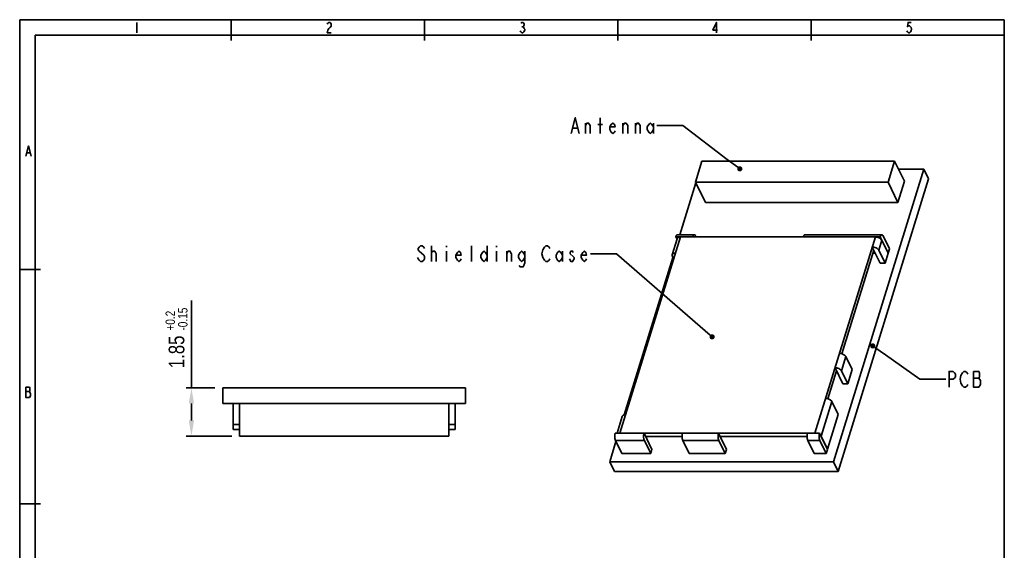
# Model space of a CAD drawing. Extents: x 0 to 189, y 4 to 276.
# Drawn here: x 0 to 188.5, y 173.8 to 275.6 of the extents above; entities that cross this region are included whole.
import ezdxf

# ---------------------------------------------------------------- set-up
doc = ezdxf.new("R2010")
doc.units = 0
doc.header["$LTSCALE"] = 19.36
doc.header["$PDMODE"] = 3
doc.header["$PDSIZE"] = 8
doc.layers.get('0').update_dxf_attribs({"linetype": 'CONTINUOUS'})
doc.layers.get('DEFPOINTS').update_dxf_attribs({"linetype": 'CONTINUOUS'})
doc.styles.get("Standard").update_dxf_attribs({"font": 'txt', "width": 0.8})
doc.dimstyles.get("Standard").update_dxf_attribs({"dimtxt": 3, "dimasz": 3, "dimexe": 2.5, "dimexo": 0.5, "dimtad": 1, "dimblk": '_FILLED', "dimblk1": '_FILLED', "dimblk2": '_FILLED', "dimcen": 0.09, "dimazin": 3, "dimtp": 0.01, "dimtm": 0.01, "dimtfac": 1, "dimtofl": 0, "dimtmove": 0, "dimatfit": 3})

# ---------------------------------------------------------------- blocks, each defined once
blk = doc.blocks.new('_DOT')
at = {"color": 0, "linetype": 'BYBLOCK'}
blk.add_line((-0.167, 0), (-1, 0), dxfattribs=at)
at = {"color": 0, "linetype": 'BYBLOCK', "const_width": 0.167}
blk.add_lwpolyline([(-0.083, 0, 1), (0.083, 0, 1)], format="xyb", close=True, dxfattribs=at)
blk = doc.blocks.new('*U25')
at = {"color": 7, "linetype": 'CONTINUOUS'}
blk.add_lwpolyline([(135.5, 248.81), (126.98, 255.27), (121.98, 255.27)], dxfattribs=at)
at = {"color": 7, "linetype": 'CONTINUOUS', "xscale": 3, "yscale": 3, "zscale": 3, "rotation": 322.8666769131}
blk.add_blockref('_DOT', (137.89, 247), dxfattribs=at)
blk = doc.blocks.new('*U26')
at = {"color": 7, "linetype": 'CONTINUOUS'}
blk.add_lwpolyline([(130.33, 216.81), (114.31, 230.75), (109.31, 230.75)], dxfattribs=at)
at = {"color": 7, "linetype": 'CONTINUOUS', "xscale": 3, "yscale": 3, "zscale": 3, "rotation": 318.9728873132841}
blk.add_blockref('_DOT', (132.59, 214.84), dxfattribs=at)
blk = doc.blocks.new('*U27')
at = {"color": 7, "linetype": 'CONTINUOUS'}
blk.add_lwpolyline([(165.8, 211.37), (172.37, 206.7), (177.37, 206.7)], dxfattribs=at)
at = {"color": 7, "linetype": 'CONTINUOUS', "xscale": 3, "yscale": 3, "zscale": 3, "rotation": 144.6209169423123}
blk.add_blockref('_DOT', (163.35, 213.1), dxfattribs=at)
blk = doc.blocks.new('_FILLED')
at = {"color": 0, "linetype": 'BYBLOCK'}
blk.add_solid([(0, 0), (-1, 0.167), (-1, -0.167)], dxfattribs=at)
blk = doc.blocks.new('*U46')
at = {"color": 0, "width": 0.8}
for s, height, p in [('+0.2', 1.8, (29.73, 216.03)), ('-0.15', 1.8, (32.13, 216.03)), ('1.85', 3, (31.53, 208.83))]:
    blk.add_text(s, height=height, rotation=90, dxfattribs=at).set_placement(p)
blk = doc.blocks.new('*D23')
at = {"color": 0}
for p, q in [((32.88, 205.08), (32.88, 221.82)), ((37.38, 205.08), (31.88, 205.08)), ((32.88, 198.83), (32.88, 202.08)), ((40.61, 195.83), (31.88, 195.83))]:
    blk.add_line(p, q, dxfattribs=at)
at = {"layer": 'DEFPOINTS', "color": 0}
for p in [(38.88, 205.08), (32.88, 195.83), (42.11, 195.83)]:
    blk.add_point(p, dxfattribs=at)
blk.add_blockref('*U46', (0, 0))
at = {"color": 0, "xscale": 3, "yscale": 3, "zscale": 3}
for p, rotation in [((32.88, 205.08), 90), ((32.88, 195.83), 270)]:
    blk.add_blockref('_FILLED', p, dxfattribs=dict(at, rotation=rotation))

msp = doc.modelspace()

# ---------------------------------------------------------------- linework, layer by layer
at = {"color": 7, "linetype": 'CONTINUOUS'}
for p, q in [((0, 275.551), (0, 3.653)), ((188.542, 275.551), (0, 275.551)), ((40.487, 271.574), (40.487, 275.551)), ((77.501, 271.574), (77.501, 275.551)), ((114.515, 271.574), (114.515, 275.551)), ((151.529, 271.574), (151.529, 275.551)), ((188.542, 3.653), (188.542, 275.551)), ((22.417, 275.038), (22.417, 273.06)), ((96.135, 274.214), (96.332, 274.214)), ((2.977, 272.574), (2.977, 37.144)), ((188.542, 272.574), (2.977, 272.574)), ((111.175, 253.767), (111.175, 256.767)), ((105.925, 254.767), (106.825, 254.767)), ((108.325, 253.767), (108.325, 255.767)), ((110.725, 255.517), (111.625, 255.517)), ((115.525, 253.767), (115.525, 255.767)), ((117.925, 253.767), (117.925, 255.767)), ((121.375, 255.767), (121.375, 253.767)), ((1.378, 250.071), (1.971, 250.071)), ((130.633, 248.496), (129.387, 244.462)), ((167.522, 248.496), (130.633, 248.496)), ((166.275, 244.462), (167.522, 248.496)), ((169.428, 244.611), (167.522, 248.496)), ((155.811, 190.934), (173.119, 246.941)), ((173.119, 246.941), (168.285, 246.941)), ((174.034, 245.077), (173.119, 246.941)), ((129.471, 244.291), (126.405, 234.37)), ((131.293, 240.577), (129.387, 244.462)), ((129.387, 244.462), (166.275, 244.462)), ((156.726, 189.069), (174.034, 245.077)), ((168.182, 240.577), (166.275, 244.462)), ((168.182, 240.577), (169.428, 244.611)), ((131.293, 240.577), (168.182, 240.577)), ((114.946, 196.392), (126.565, 233.991)), ((125.644, 233.991), (125.717, 234.173)), ((125.872, 233.527), (125.644, 233.991)), ((125.644, 233.991), (164.789, 233.991)), ((125.717, 234.173), (125.806, 234.3)), ((125.949, 234.37), (129.173, 234.37)), ((125.991, 233.77), (126.133, 233.869)), ((126.133, 233.869), (126.325, 233.931)), ((126.325, 233.931), (126.553, 233.952)), ((129.23, 234.359), (129.173, 234.37)), ((129.328, 234.287), (129.23, 234.359)), ((129.415, 234.153), (129.328, 234.287)), ((129.415, 234.153), (129.494, 233.991)), ((150.052, 233.991), (150.125, 234.173)), ((150.125, 234.173), (150.214, 234.3)), ((150.357, 234.37), (165.094, 234.37)), ((152.249, 196.392), (163.868, 233.991)), ((163.856, 233.952), (164.105, 233.931)), ((163.888, 233.951), (163.868, 233.991)), ((164.105, 233.931), (164.358, 233.869)), ((164.358, 233.869), (164.597, 233.77)), ((164.789, 233.991), (166.314, 230.883)), ((165.151, 234.359), (165.094, 234.37)), ((165.249, 234.287), (165.151, 234.359)), ((165.336, 234.153), (165.249, 234.287)), ((165.336, 234.153), (166.557, 231.667)), ((78.864, 229.246), (78.864, 232.246)), ((81.714, 232.246), (81.714, 231.996)), ((86.514, 229.246), (86.514, 232.246)), ((89.514, 232.246), (89.514, 229.246)), ((91.314, 232.246), (91.314, 231.996)), ((124.947, 230.532), (125.903, 233.626)), ((125.903, 233.626), (125.908, 233.641)), ((125.908, 233.641), (125.991, 233.77)), ((164.788, 228.925), (163.263, 232.033)), ((165.082, 233.331), (164.489, 231.411)), ((164.597, 233.77), (164.806, 233.641)), ((164.806, 233.641), (164.972, 233.491)), ((164.972, 233.491), (165.082, 233.331)), ((166.302, 230.844), (165.082, 233.331)), ((78.864, 230.996), (79.164, 231.246)), ((81.714, 231.246), (81.714, 229.246)), ((91.314, 231.246), (91.314, 229.246)), ((93.264, 229.246), (93.264, 231.246)), ((103.914, 231.246), (103.914, 229.246)), ((125.071, 230.053), (115.747, 199.881)), ((124.947, 230.532), (124.933, 230.397)), ((124.933, 230.397), (124.981, 230.236)), ((125.241, 229.706), (124.981, 230.236)), ((157.443, 211.592), (163.568, 231.411)), ((163.827, 230.883), (163.405, 230.883)), ((164.489, 231.411), (165.709, 228.925)), ((165.709, 228.925), (166.302, 230.844)), ((166.314, 230.883), (166.283, 230.883)), ((166.314, 230.883), (166.557, 231.667)), ((164.788, 228.925), (165.709, 228.925)), ((3.977, 227.72), (0, 227.72)), ((156.969, 211.666), (157.218, 211.645)), ((157.218, 211.645), (157.471, 211.583)), ((157.471, 211.583), (157.71, 211.484)), ((157.71, 211.484), (157.919, 211.356)), ((157.919, 211.356), (158.085, 211.206)), ((158.085, 211.206), (158.195, 211.045)), ((158.195, 211.045), (157.348, 208.303)), ((159.416, 208.558), (158.195, 211.045)), ((154.781, 202.975), (156.427, 208.303)), ((157.647, 205.817), (156.122, 208.925)), ((157.348, 208.303), (158.568, 205.817)), ((158.568, 205.817), (159.416, 208.558)), ((157.647, 205.817), (158.568, 205.817)), ((182.622, 206.95), (183.672, 206.95)), ((1.181, 204.344), (1.873, 204.344)), ((38.881, 205.076), (38.881, 202.076)), ((85.381, 205.076), (38.881, 205.076)), ((85.381, 205.076), (85.381, 202.076)), ((85.381, 202.076), (38.881, 202.076)), ((40.881, 197.076), (40.881, 202.076)), ((42.106, 202.076), (42.106, 195.826)), ((82.156, 202.076), (82.156, 195.826)), ((83.381, 197.076), (83.381, 202.076)), ((155.533, 202.428), (153.487, 195.809)), ((154.307, 203.05), (154.555, 203.029)), ((154.555, 203.029), (154.808, 202.967)), ((154.808, 202.967), (155.047, 202.868)), ((155.047, 202.868), (155.257, 202.739)), ((155.257, 202.739), (155.422, 202.589)), ((155.422, 202.589), (155.533, 202.428)), ((156.753, 199.942), (155.533, 202.428)), ((115.616, 199.833), (115.807, 199.895)), ((115.807, 199.895), (116.035, 199.917)), ((154.707, 193.323), (156.753, 199.942)), ((40.881, 198.076), (42.106, 198.076)), ((82.156, 198.076), (83.381, 198.076)), ((114.397, 196.392), (115.385, 199.59)), ((115.385, 199.59), (115.39, 199.606)), ((115.39, 199.606), (115.473, 199.735)), ((115.473, 199.735), (115.616, 199.833)), ((40.881, 197.076), (42.106, 197.076)), ((82.156, 197.076), (83.381, 197.076)), ((113.945, 195.917), (113.973, 196.168)), ((113.973, 196.168), (114.025, 196.392)), ((114.025, 196.392), (153.17, 196.392)), ((114.958, 196.431), (114.887, 196.429)), ((121.077, 193.284), (119.551, 196.392)), ((126.84, 195.917), (126.868, 196.168)), ((126.868, 196.168), (126.92, 196.392)), ((135.353, 193.284), (133.828, 196.392)), ((150.787, 195.917), (150.815, 196.168)), ((150.815, 196.168), (150.867, 196.392)), ((152.334, 196.429), (152.261, 196.431)), ((152.28, 196.392), (152.261, 196.431)), ((154.695, 193.284), (153.17, 196.392)), ((82.156, 195.826), (42.106, 195.826)), ((114.178, 194.804), (112.982, 190.934)), ((113.943, 195.656), (113.945, 195.917)), ((113.968, 195.402), (113.943, 195.656)), ((114.017, 195.174), (113.968, 195.402)), ((114.088, 194.987), (114.017, 195.174)), ((114.088, 194.987), (115.308, 192.5)), ((119.614, 194.987), (114.088, 194.987)), ((120.835, 192.5), (119.614, 194.987)), ((119.856, 195.77), (126.836, 195.77)), ((126.838, 195.656), (126.84, 195.917)), ((126.863, 195.402), (126.838, 195.656)), ((126.912, 195.174), (126.863, 195.402)), ((126.983, 194.987), (126.912, 195.174)), ((126.983, 194.987), (128.203, 192.5)), ((133.891, 194.987), (126.983, 194.987)), ((135.111, 192.5), (133.891, 194.987)), ((134.133, 195.77), (150.783, 195.77)), ((150.786, 195.656), (150.787, 195.917)), ((150.81, 195.402), (150.786, 195.656)), ((150.86, 195.174), (150.81, 195.402)), ((150.93, 194.987), (150.86, 195.174)), ((153.233, 194.987), (150.93, 194.987)), ((150.93, 194.987), (152.151, 192.5)), ((154.453, 192.5), (153.233, 194.987)), ((153.487, 195.809), (153.377, 195.97)), ((153.487, 195.809), (154.707, 193.323)), ((115.308, 192.5), (120.835, 192.5)), ((121.077, 193.284), (120.835, 192.5)), ((128.203, 192.5), (135.111, 192.5)), ((135.353, 193.284), (135.111, 192.5)), ((152.151, 192.5), (154.453, 192.5)), ((154.695, 193.284), (154.453, 192.5)), ((154.676, 193.323), (154.707, 193.323)), ((113.897, 189.069), (112.982, 190.934)), ((112.982, 190.934), (155.811, 190.934)), ((156.726, 189.069), (155.811, 190.934)), ((113.897, 189.069), (156.726, 189.069)), ((3.977, 182.866), (0, 182.866))]:
    msp.add_line(p, q, dxfattribs=at)
for points in [[(58.88, 274.708), (58.979, 274.873), (59.176, 275.038), (59.374, 275.038), (59.572, 274.873), (59.671, 274.708), (59.671, 274.378), (59.572, 274.214), (59.374, 274.049), (59.176, 273.884), (58.979, 273.555), (58.88, 273.06), (59.671, 273.06)], [(96.53, 273.225), (96.332, 273.06), (96.135, 273.06), (95.937, 273.225), (95.838, 273.39)], [(95.937, 274.873), (96.135, 275.038), (96.332, 275.038), (96.53, 274.873), (96.629, 274.708), (96.629, 274.543), (96.53, 274.378), (96.332, 274.214), (96.53, 274.049), (96.629, 273.884), (96.728, 273.719), (96.728, 273.555), (96.53, 273.225)], [(133.421, 273.06), (133.421, 275.038), (132.729, 273.555), (133.619, 273.555)], [(170.696, 275.038), (170.103, 275.038), (170.004, 274.214), (170.202, 274.378), (170.4, 274.378), (170.598, 274.214), (170.696, 274.049), (170.795, 273.719), (170.696, 273.39), (170.598, 273.225), (170.4, 273.06), (170.202, 273.06), (170.004, 273.225), (169.905, 273.39)], [(105.625, 253.767), (106.375, 256.767), (107.125, 253.767)], [(108.325, 255.267), (108.625, 255.767), (108.925, 255.767), (109.225, 255.267), (109.225, 253.767)], [(114.025, 254.267), (113.875, 254.017), (113.575, 253.767), (113.275, 254.017), (112.975, 254.517), (112.975, 255.017), (113.275, 255.517), (113.575, 255.767), (113.875, 255.517), (114.025, 255.017), (112.975, 255.017)], [(115.525, 255.267), (115.825, 255.767), (116.125, 255.767), (116.425, 255.267), (116.425, 253.767)], [(117.925, 255.267), (118.225, 255.767), (118.525, 255.767), (118.825, 255.267), (118.825, 253.767)], [(121.375, 254.517), (121.075, 254.017), (120.775, 253.767), (120.475, 254.017), (120.175, 254.517), (120.175, 255.017), (120.475, 255.517), (120.775, 255.767), (121.075, 255.517), (121.375, 255.017)], [(1.181, 249.412), (1.675, 251.39), (2.169, 249.412)], [(125.644, 233.991), (125.664, 234.051), (125.686, 234.106), (125.709, 234.157)], [(125.709, 234.157), (125.734, 234.203), (125.76, 234.244), (125.787, 234.279)], [(125.787, 234.279), (125.816, 234.309), (125.845, 234.333), (125.874, 234.351), (125.905, 234.363)], [(125.806, 234.3), (125.905, 234.363), (125.949, 234.37)], [(125.905, 234.363), (125.935, 234.369), (125.949, 234.37)], [(125.991, 233.77), (126.028, 233.803), (126.07, 233.833), (126.117, 233.861)], [(126.117, 233.861), (126.168, 233.884), (126.224, 233.905), (126.283, 233.922)], [(126.283, 233.922), (126.346, 233.935), (126.413, 233.944), (126.482, 233.95), (126.553, 233.952)], [(129.173, 234.37), (129.159, 234.369), (129.128, 234.363), (129.098, 234.351), (129.068, 234.333), (129.039, 234.309), (129.011, 234.279), (128.984, 234.244), (128.958, 234.203), (128.933, 234.157), (128.91, 234.106), (128.888, 234.051), (128.868, 233.991)], [(129.173, 234.37), (129.128, 234.363), (129.03, 234.3), (128.941, 234.173), (128.868, 233.991)], [(129.25, 234.35), (129.22, 234.362), (129.189, 234.369), (129.173, 234.37)], [(129.337, 234.277), (129.309, 234.307), (129.28, 234.331), (129.25, 234.35)], [(129.415, 234.153), (129.39, 234.199), (129.364, 234.241), (129.337, 234.277)], [(150.052, 233.991), (150.072, 234.051), (150.094, 234.106), (150.117, 234.157)], [(150.117, 234.157), (150.142, 234.203), (150.168, 234.244), (150.195, 234.279)], [(150.195, 234.279), (150.224, 234.309), (150.253, 234.333), (150.283, 234.351), (150.313, 234.363)], [(150.214, 234.3), (150.313, 234.363), (150.357, 234.37)], [(150.313, 234.363), (150.343, 234.369), (150.357, 234.37)], [(163.856, 233.952), (163.929, 233.95), (164.004, 233.944), (164.08, 233.935)], [(164.08, 233.935), (164.156, 233.922), (164.232, 233.905), (164.308, 233.884)], [(164.308, 233.884), (164.382, 233.861), (164.456, 233.833), (164.527, 233.803), (164.597, 233.77)], [(165.094, 234.37), (165.05, 234.363), (164.951, 234.3), (164.862, 234.173), (164.789, 233.991)], [(165.094, 234.37), (165.08, 234.369), (165.05, 234.363), (165.02, 234.351), (164.99, 234.333), (164.961, 234.309), (164.932, 234.279), (164.905, 234.244), (164.879, 234.203), (164.854, 234.157), (164.831, 234.106), (164.809, 234.051), (164.789, 233.991)], [(165.171, 234.35), (165.141, 234.362), (165.111, 234.369), (165.094, 234.37)], [(165.258, 234.277), (165.23, 234.307), (165.201, 234.331), (165.171, 234.35)], [(165.336, 234.153), (165.312, 234.199), (165.286, 234.241), (165.258, 234.277)], [(77.514, 231.746), (77.364, 231.996), (77.064, 232.246), (76.764, 232.246), (76.464, 231.996), (76.314, 231.746), (76.314, 231.496), (76.464, 231.246)], [(100.164, 231.496), (100.464, 231.996), (100.764, 232.246), (101.064, 232.246), (101.364, 231.996), (101.514, 231.746)], [(125.903, 233.626), (125.913, 233.655), (125.934, 233.696), (125.96, 233.734), (125.991, 233.77)], [(164.489, 231.411), (164.379, 231.572), (164.213, 231.722), (164.004, 231.851), (163.764, 231.95), (163.512, 232.012), (163.263, 232.033)], [(164.489, 231.411), (164.462, 231.46), (164.43, 231.509), (164.392, 231.557), (164.35, 231.603), (164.302, 231.649), (164.25, 231.694), (164.194, 231.736), (164.134, 231.777), (164.07, 231.815), (164.004, 231.851), (163.934, 231.884), (163.863, 231.914), (163.789, 231.941), (163.715, 231.965), (163.639, 231.986), (163.563, 232.003), (163.487, 232.016), (163.411, 232.025), (163.336, 232.031), (163.263, 232.033)], [(164.597, 233.77), (164.663, 233.734), (164.727, 233.696), (164.787, 233.655)], [(164.787, 233.655), (164.843, 233.613), (164.895, 233.568), (164.943, 233.523)], [(164.943, 233.523), (164.986, 233.476), (165.023, 233.428), (165.055, 233.379), (165.082, 233.331)], [(76.464, 231.246), (77.364, 230.496), (77.514, 230.246), (77.514, 229.746), (77.364, 229.496), (77.064, 229.246), (76.764, 229.246), (76.464, 229.496), (76.314, 229.746), (76.164, 229.996)], [(79.164, 231.246), (79.464, 231.246), (79.764, 230.746), (79.764, 229.246)], [(84.564, 229.746), (84.414, 229.496), (84.114, 229.246), (83.814, 229.496), (83.514, 229.996), (83.514, 230.496), (83.814, 230.996), (84.114, 231.246), (84.414, 230.996), (84.564, 230.496), (83.514, 230.496)], [(89.514, 229.996), (89.214, 229.496), (88.914, 229.246), (88.614, 229.496), (88.314, 229.996), (88.314, 230.496), (88.614, 230.996), (88.914, 231.246), (89.214, 230.996), (89.514, 230.496)], [(93.264, 230.746), (93.564, 231.246), (93.864, 231.246), (94.164, 230.746), (94.164, 229.246)], [(96.714, 229.996), (96.414, 229.496), (96.114, 229.246), (95.814, 229.496), (95.514, 229.996), (95.514, 230.496), (95.814, 230.996), (96.114, 231.246), (96.414, 230.996), (96.714, 230.496)], [(96.714, 231.246), (96.714, 228.996), (96.564, 228.496), (96.414, 228.246), (95.814, 228.246), (95.664, 228.496)], [(100.464, 229.496), (100.164, 229.996), (100.014, 230.746), (100.164, 231.496)], [(103.914, 229.996), (103.614, 229.496), (103.314, 229.246), (103.014, 229.496), (102.714, 229.996), (102.714, 230.496), (103.014, 230.996), (103.314, 231.246), (103.614, 230.996), (103.914, 230.496)], [(106.014, 230.996), (105.864, 231.246), (105.564, 231.246), (105.414, 230.996), (105.414, 230.746), (106.014, 230.246)], [(106.014, 230.246), (106.164, 229.996), (106.164, 229.746)], [(108.564, 229.746), (108.414, 229.496), (108.114, 229.246), (107.814, 229.496), (107.514, 229.996), (107.514, 230.496), (107.814, 230.996), (108.114, 231.246), (108.414, 230.996), (108.564, 230.496), (107.514, 230.496)], [(124.947, 230.532), (124.943, 230.519), (124.934, 230.474), (124.932, 230.428)], [(124.932, 230.428), (124.935, 230.382), (124.945, 230.334), (124.96, 230.285), (124.981, 230.236)], [(125.597, 230.858), (125.369, 230.837), (125.177, 230.775), (125.035, 230.676), (124.952, 230.547), (124.947, 230.532)], [(125.597, 230.858), (125.526, 230.856), (125.457, 230.85), (125.39, 230.841), (125.327, 230.828), (125.268, 230.811), (125.212, 230.79), (125.161, 230.766), (125.114, 230.739), (125.072, 230.709), (125.035, 230.676), (125.004, 230.64), (124.978, 230.602), (124.957, 230.561), (124.947, 230.532)], [(101.514, 229.746), (101.364, 229.496), (101.064, 229.246), (100.764, 229.246), (100.464, 229.496)], [(106.164, 229.746), (105.864, 229.246), (105.564, 229.246), (105.264, 229.746)], [(156.969, 211.666), (157.042, 211.665), (157.117, 211.659), (157.193, 211.649)], [(157.193, 211.649), (157.269, 211.636), (157.345, 211.619), (157.421, 211.599)], [(157.421, 211.599), (157.495, 211.575), (157.569, 211.548), (157.641, 211.518), (157.71, 211.484)], [(157.71, 211.484), (157.777, 211.449), (157.84, 211.41), (157.9, 211.37)], [(157.9, 211.37), (157.956, 211.327), (158.009, 211.283), (158.056, 211.237)], [(158.056, 211.237), (158.099, 211.19), (158.136, 211.142), (158.169, 211.094), (158.195, 211.045)], [(157.348, 208.303), (157.238, 208.464), (157.072, 208.614), (156.863, 208.743), (156.623, 208.842), (156.371, 208.904), (156.122, 208.925)], [(157.348, 208.303), (157.321, 208.352), (157.289, 208.4), (157.251, 208.448), (157.209, 208.495), (157.161, 208.541), (157.109, 208.585), (157.053, 208.628), (156.993, 208.669), (156.929, 208.707), (156.863, 208.743), (156.793, 208.776), (156.722, 208.806), (156.648, 208.833), (156.574, 208.857), (156.498, 208.878), (156.422, 208.894), (156.346, 208.908), (156.27, 208.917), (156.195, 208.923), (156.122, 208.925)], [(177.972, 205.2), (177.972, 208.2), (178.722, 208.2), (179.022, 207.95), (179.172, 207.7), (179.172, 207.2), (179.022, 206.95), (178.722, 206.7), (177.972, 206.7)], [(180.522, 205.45), (180.222, 205.95), (180.072, 206.7), (180.222, 207.45)], [(180.222, 207.45), (180.522, 207.95), (180.822, 208.2), (181.122, 208.2), (181.422, 207.95), (181.572, 207.7)], [(182.622, 208.2), (182.622, 205.2), (183.672, 205.2)], [(183.672, 206.95), (183.822, 207.2), (183.822, 207.95), (183.672, 208.2), (182.622, 208.2)], [(181.572, 205.7), (181.422, 205.45), (181.122, 205.2), (180.822, 205.2), (180.522, 205.45)], [(183.672, 205.2), (183.972, 205.7), (183.972, 206.45), (183.672, 206.95)], [(1.873, 203.191), (2.07, 203.521), (2.07, 204.015), (1.971, 204.18), (1.873, 204.344), (1.971, 204.509), (1.971, 205.004), (1.873, 205.168), (1.181, 205.168)], [(1.181, 205.168), (1.181, 203.191), (1.873, 203.191)], [(154.307, 203.05), (154.38, 203.048), (154.454, 203.042), (154.53, 203.033)], [(154.53, 203.033), (154.606, 203.019), (154.682, 203.003), (154.758, 202.982)], [(154.758, 202.982), (154.833, 202.958), (154.906, 202.931), (154.978, 202.901), (155.047, 202.868)], [(155.047, 202.868), (155.114, 202.832), (155.178, 202.794), (155.238, 202.753)], [(155.238, 202.753), (155.294, 202.711), (155.346, 202.666), (155.393, 202.62)], [(155.393, 202.62), (155.436, 202.573), (155.474, 202.526), (155.506, 202.477), (155.533, 202.428)], [(115.599, 199.825), (115.65, 199.849), (115.706, 199.869), (115.766, 199.886)], [(115.766, 199.886), (115.829, 199.899), (115.895, 199.909), (115.964, 199.915), (116.035, 199.917)], [(115.385, 199.59), (115.396, 199.62), (115.416, 199.66), (115.442, 199.699), (115.473, 199.735)], [(115.473, 199.735), (115.51, 199.768), (115.552, 199.798), (115.599, 199.825)], [(113.943, 195.891), (113.948, 195.968), (113.956, 196.045), (113.965, 196.119)], [(113.965, 196.119), (113.977, 196.192), (113.991, 196.261), (114.007, 196.328), (114.025, 196.392)], [(114.887, 196.429), (114.818, 196.423), (114.752, 196.414), (114.689, 196.4), (114.658, 196.392)], [(114.958, 196.431), (114.73, 196.41), (114.675, 196.392)], [(119.551, 196.392), (119.533, 196.328), (119.517, 196.261), (119.503, 196.192), (119.491, 196.119), (119.482, 196.045), (119.475, 195.968), (119.47, 195.891), (119.467, 195.812), (119.467, 195.734), (119.47, 195.656), (119.474, 195.578), (119.481, 195.502), (119.491, 195.427), (119.502, 195.354), (119.516, 195.284), (119.532, 195.217), (119.55, 195.153), (119.57, 195.094), (119.591, 195.038), (119.614, 194.987)], [(119.551, 196.392), (119.499, 196.168), (119.471, 195.917), (119.47, 195.656), (119.494, 195.402), (119.544, 195.174), (119.614, 194.987)], [(126.838, 195.891), (126.843, 195.968), (126.85, 196.045), (126.86, 196.119)], [(126.86, 196.119), (126.872, 196.192), (126.886, 196.261), (126.902, 196.328), (126.92, 196.392)], [(133.828, 196.392), (133.81, 196.328), (133.794, 196.261), (133.78, 196.192), (133.768, 196.119), (133.758, 196.045), (133.751, 195.968), (133.746, 195.891), (133.744, 195.812), (133.744, 195.734), (133.746, 195.656), (133.751, 195.578), (133.758, 195.502), (133.767, 195.427), (133.779, 195.354), (133.792, 195.284), (133.808, 195.217), (133.826, 195.153), (133.846, 195.094), (133.868, 195.038), (133.891, 194.987)], [(133.828, 196.392), (133.776, 196.168), (133.748, 195.917), (133.746, 195.656), (133.771, 195.402), (133.82, 195.174), (133.891, 194.987)], [(150.786, 195.891), (150.791, 195.968), (150.798, 196.045), (150.808, 196.119)], [(150.808, 196.119), (150.819, 196.192), (150.833, 196.261), (150.849, 196.328), (150.867, 196.392)], [(152.583, 196.392), (152.51, 196.41), (152.261, 196.431)], [(152.6, 196.392), (152.561, 196.4), (152.485, 196.414), (152.409, 196.423), (152.334, 196.429)], [(153.17, 196.392), (153.152, 196.328), (153.136, 196.261), (153.122, 196.192), (153.11, 196.119), (153.101, 196.045), (153.093, 195.968), (153.089, 195.891), (153.086, 195.812), (153.086, 195.734), (153.088, 195.656), (153.093, 195.578), (153.1, 195.502), (153.109, 195.427), (153.121, 195.354), (153.135, 195.284), (153.151, 195.217), (153.169, 195.153), (153.188, 195.094), (153.21, 195.038), (153.233, 194.987)], [(153.17, 196.392), (153.118, 196.168), (153.09, 195.917), (153.088, 195.656), (153.113, 195.402), (153.162, 195.174), (153.233, 194.987)], [(113.943, 195.656), (113.941, 195.734), (113.941, 195.812), (113.943, 195.891)], [(113.976, 195.354), (113.964, 195.427), (113.955, 195.502), (113.948, 195.578), (113.943, 195.656)], [(114.023, 195.153), (114.006, 195.217), (113.99, 195.284), (113.976, 195.354)], [(114.088, 194.987), (114.065, 195.038), (114.043, 195.094), (114.023, 195.153)], [(126.838, 195.656), (126.836, 195.734), (126.836, 195.812), (126.838, 195.891)], [(126.871, 195.354), (126.859, 195.427), (126.85, 195.502), (126.843, 195.578), (126.838, 195.656)], [(126.918, 195.153), (126.9, 195.217), (126.885, 195.284), (126.871, 195.354)], [(126.983, 194.987), (126.96, 195.038), (126.938, 195.094), (126.918, 195.153)], [(150.786, 195.656), (150.783, 195.734), (150.783, 195.812), (150.786, 195.891)], [(150.818, 195.354), (150.807, 195.427), (150.797, 195.502), (150.79, 195.578), (150.786, 195.656)], [(150.866, 195.153), (150.848, 195.217), (150.832, 195.284), (150.818, 195.354)], [(150.93, 194.987), (150.907, 195.038), (150.886, 195.094), (150.866, 195.153)], [(153.487, 195.809), (153.46, 195.858), (153.428, 195.906), (153.391, 195.954), (153.378, 195.968)]]:
    msp.add_lwpolyline(points, dxfattribs=at)

# ---------------------------------------------------------------- block references
for name in ['*U25', '*U26', '*U27']:
    msp.add_blockref(name, (0, 0))

# ---------------------------------------------------------------- dimensions: what is measured, and where the dimension line sits
dim = msp.add_linear_dim(base=(32.883, 195.826), p1=(38.881, 205.076), p2=(42.106, 195.826), angle=90, dimstyle='Standard')
dim.commit()
dim.dimension.update_dxf_attribs({"geometry": '*D23', "text_midpoint": (32.883, 214.946), "dimtype": 128})

doc.saveas('drawing.dxf')
